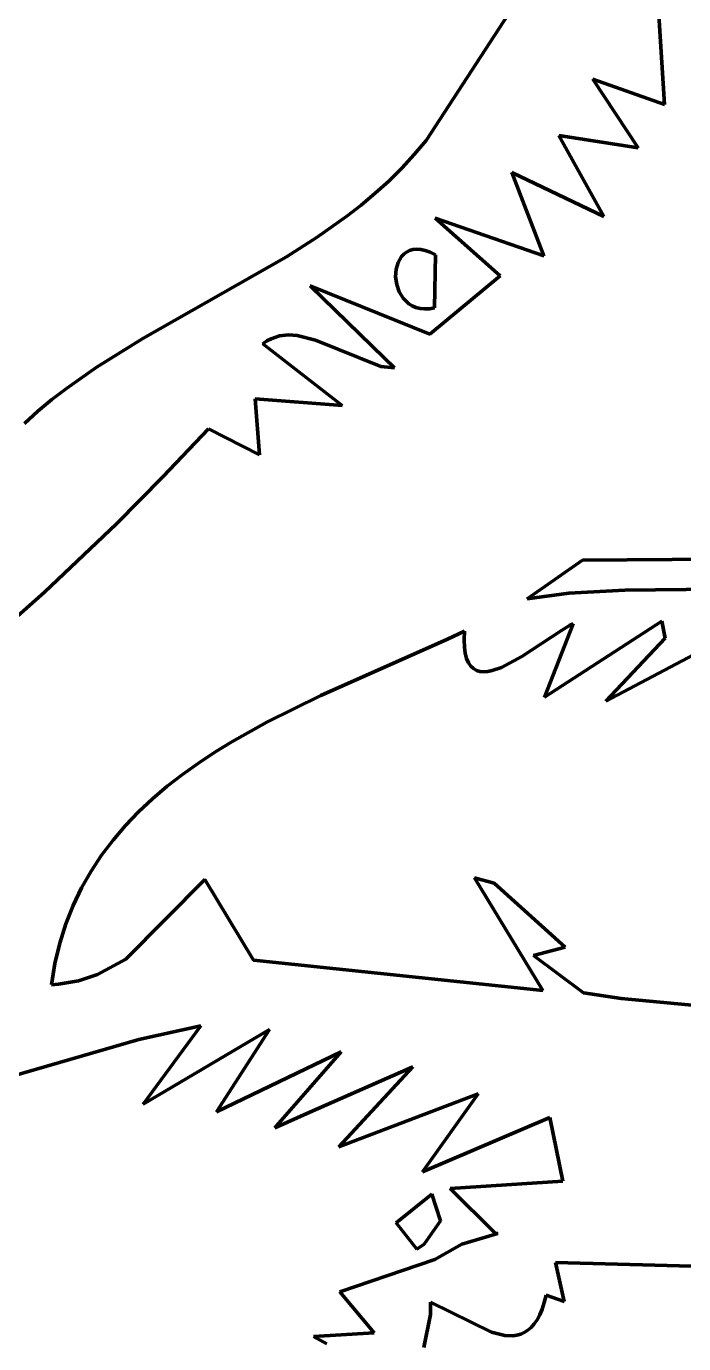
# Model space of a CAD drawing. Header units: millimetres. Extents: x 0 to 9.3, y 0 to 12.
# Drawn here: x 2.414 to 2.8, y 2.273 to 3.045 of the extents above; entities that cross this region are included whole.
import ezdxf

# ---------------------------------------------------------------- set-up
doc = ezdxf.new("R2010")
doc.units = ezdxf.units.MM
doc.layers.add('color#000000ff', color=7, linetype='CONTINUOUS', lineweight=100)
doc.layers.add('color#ffffffff', color=7, linetype='CONTINUOUS', lineweight=100)

msp = doc.modelspace()

# ---------------------------------------------------------------- linework, layer by layer
at = {"layer": 'color#000000ff'}
for p, q in [((2.72393, 3.09427), (2.6485, 2.97826)), ((2.78832, 2.99927), (2.78446, 3.06109)), ((2.77281, 2.9738), (2.74628, 3.0141)), ((2.74628, 3.0141), (2.78832, 2.99927)), ((2.6485, 2.97826), (2.64148, 2.96991)), ((2.75265, 2.93366), (2.72626, 2.98107)), ((2.72626, 2.98107), (2.77281, 2.9738)), ((2.64148, 2.96991), (2.63413, 2.96197)), ((2.63413, 2.96197), (2.62649, 2.95441)), ((2.71762, 2.91049), (2.69868, 2.95944)), ((2.69868, 2.95944), (2.75265, 2.93366)), ((2.62649, 2.95441), (2.61857, 2.94722)), ((2.61857, 2.94722), (2.6104, 2.94035)), ((2.6104, 2.94035), (2.602, 2.93379)), ((2.602, 2.93379), (2.58459, 2.92143)), ((2.69182, 2.89879), (2.6537, 2.9327)), ((2.6537, 2.9327), (2.71762, 2.91049)), ((2.58459, 2.92143), (2.56653, 2.90991)), ((2.63532, 2.91161), (2.63688, 2.91278)), ((2.63688, 2.91278), (2.63866, 2.91367)), ((2.63866, 2.91367), (2.64065, 2.91423)), ((2.64065, 2.91423), (2.64287, 2.91445)), ((2.64287, 2.91445), (2.6453, 2.91429)), ((2.6453, 2.91429), (2.64796, 2.91371)), ((2.64796, 2.91371), (2.65083, 2.91267)), ((2.65083, 2.91267), (2.65392, 2.91116)), ((2.56653, 2.90991), (2.48215, 2.86208)), ((2.63082, 2.90267), (2.63196, 2.90673)), ((2.63196, 2.90673), (2.63398, 2.91019)), ((2.63398, 2.91019), (2.63532, 2.91161)), ((2.65392, 2.91116), (2.65347, 2.88007)), ((2.63056, 2.89826), (2.63082, 2.90267)), ((2.63118, 2.89378), (2.63056, 2.89826)), ((2.65071, 2.86467), (2.69182, 2.89879)), ((2.62407, 2.85057), (2.5805, 2.89296)), ((2.5805, 2.89296), (2.65071, 2.86467)), ((2.63269, 2.88948), (2.63118, 2.89378)), ((2.63508, 2.88564), (2.63269, 2.88948)), ((2.63835, 2.88251), (2.63508, 2.88564)), ((2.64031, 2.88129), (2.63835, 2.88251)), ((2.6425, 2.88036), (2.64031, 2.88129)), ((2.64491, 2.87974), (2.6425, 2.88036)), ((2.64754, 2.87946), (2.64491, 2.87974)), ((2.6504, 2.87956), (2.64754, 2.87946)), ((2.65347, 2.88007), (2.6504, 2.87956)), ((2.48215, 2.86208), (2.45482, 2.84509)), ((2.55255, 2.85904), (2.55498, 2.86068)), ((2.59916, 2.82274), (2.55255, 2.85904)), ((2.55498, 2.86068), (2.55745, 2.86199)), ((2.55745, 2.86199), (2.56248, 2.86367)), ((2.56248, 2.86367), (2.56763, 2.86426)), ((2.56763, 2.86426), (2.57288, 2.86392)), ((2.57288, 2.86392), (2.5836, 2.86108)), ((2.5836, 2.86108), (2.62184, 2.84573)), ((2.62981, 2.84498), (2.62407, 2.85057)), ((2.45482, 2.84509), (2.43735, 2.83278)), ((2.62184, 2.84573), (2.62981, 2.84498)), ((2.43735, 2.83278), (2.42891, 2.82624)), ((2.4207, 2.81941), (2.41273, 2.81225)), ((2.42891, 2.82624), (2.4207, 2.81941)), ((2.55068, 2.79387), (2.54818, 2.82677)), ((2.54818, 2.82677), (2.59916, 2.82274)), ((2.49405, 2.78097), (2.52076, 2.80913)), ((2.52076, 2.80913), (2.55068, 2.79387)), ((2.46669, 2.75347), (2.49405, 2.78097)), ((2.4245, 2.71342), (2.46669, 2.75347)), ((2.74031, 2.73204), (2.70773, 2.70948)), ((2.9096, 2.7336), (2.74031, 2.73204)), ((2.38101, 2.67479), (2.4245, 2.71342)), ((2.70773, 2.70948), (2.73218, 2.71271)), ((2.73218, 2.71271), (2.76503, 2.71453)), ((2.76503, 2.71453), (2.88032, 2.71584)), ((2.78685, 2.69629), (2.71787, 2.65184)), ((2.78883, 2.68644), (2.78685, 2.69629)), ((2.67108, 2.69045), (2.66101, 2.68583)), ((2.67086, 2.68549), (2.67108, 2.69045)), ((2.72792, 2.6909), (2.70467, 2.67557)), ((2.71787, 2.65184), (2.73477, 2.69487)), ((2.73266, 2.69376), (2.72792, 2.6909)), ((2.73477, 2.69487), (2.73266, 2.69376)), ((2.83516, 2.6924), (2.75387, 2.64938)), ((2.66101, 2.68583), (2.58675, 2.65284)), ((2.67098, 2.6812), (2.67086, 2.68549)), ((2.67144, 2.67754), (2.67098, 2.6812)), ((2.75387, 2.64938), (2.78883, 2.68644)), ((2.67221, 2.67447), (2.67144, 2.67754)), ((2.67327, 2.67197), (2.67221, 2.67447)), ((2.70467, 2.67557), (2.69273, 2.66928)), ((2.67461, 2.66999), (2.67327, 2.67197)), ((2.6762, 2.66851), (2.67461, 2.66999)), ((2.67802, 2.66749), (2.6762, 2.66851)), ((2.68006, 2.66691), (2.67802, 2.66749)), ((2.68229, 2.66672), (2.68006, 2.66691)), ((2.68469, 2.6669), (2.68229, 2.66672)), ((2.68724, 2.6674), (2.68469, 2.6669)), ((2.69273, 2.66928), (2.68724, 2.6674)), ((2.58675, 2.65284), (2.55492, 2.6371)), ((2.55492, 2.6371), (2.53444, 2.62563)), ((2.52453, 2.61953), (2.51488, 2.61317)), ((2.53444, 2.62563), (2.52453, 2.61953)), ((2.51488, 2.61317), (2.50555, 2.60651)), ((2.50555, 2.60651), (2.49655, 2.59953)), ((2.49655, 2.59953), (2.48793, 2.59222)), ((2.48793, 2.59222), (2.47973, 2.58455)), ((2.47973, 2.58455), (2.47198, 2.5765)), ((2.47198, 2.5765), (2.46472, 2.56804)), ((2.46472, 2.56804), (2.45799, 2.55916)), ((2.45799, 2.55916), (2.45181, 2.54983)), ((2.45181, 2.54983), (2.44624, 2.54002)), ((2.47225, 2.49826), (2.51857, 2.54494)), ((2.51857, 2.54494), (2.54721, 2.49768)), ((2.71702, 2.47981), (2.67676, 2.54589)), ((2.67676, 2.54589), (2.68848, 2.54276)), ((2.68848, 2.54276), (2.72998, 2.50515)), ((2.44624, 2.54002), (2.4413, 2.52973)), ((2.4413, 2.52973), (2.43703, 2.51892)), ((2.43703, 2.51892), (2.43346, 2.50757)), ((2.43346, 2.50757), (2.43065, 2.49566)), ((2.72998, 2.50515), (2.71157, 2.50041)), ((2.43065, 2.49566), (2.42861, 2.48317)), ((2.45555, 2.48917), (2.47225, 2.49826)), ((2.54721, 2.49768), (2.71702, 2.47981)), ((2.71157, 2.50041), (2.74087, 2.47837)), ((2.44456, 2.48552), (2.45555, 2.48917)), ((2.42861, 2.48317), (2.43275, 2.48346)), ((2.43275, 2.48346), (2.44456, 2.48552)), ((2.74087, 2.47837), (2.76293, 2.4752)), ((2.76293, 2.4752), (2.85172, 2.46666)), ((2.51623, 2.45914), (2.47988, 2.45099)), ((2.48247, 2.41316), (2.51623, 2.45914)), ((2.55651, 2.45698), (2.48247, 2.41316)), ((2.5255, 2.40861), (2.55651, 2.45698)), ((2.47988, 2.45099), (2.3989, 2.42771)), ((2.5986, 2.44389), (2.5255, 2.40861)), ((2.56064, 2.40052), (2.5986, 2.44389)), ((2.63858, 2.43415), (2.58017, 2.4084)), ((2.59965, 2.39073), (2.64074, 2.43511)), ((2.64074, 2.43511), (2.63858, 2.43415)), ((2.67892, 2.4192), (2.59725, 2.38814)), ((2.64633, 2.37344), (2.67892, 2.4192)), ((2.58017, 2.4084), (2.5596, 2.39933)), ((2.72102, 2.40526), (2.64633, 2.37344)), ((2.72874, 2.36811), (2.72102, 2.40526)), ((2.5596, 2.39933), (2.56064, 2.40052)), ((2.59725, 2.38814), (2.59965, 2.39073)), ((2.6626, 2.36368), (2.72874, 2.36811)), ((2.68901, 2.3376), (2.6626, 2.36368)), ((2.63092, 2.34357), (2.65175, 2.36041)), ((2.65175, 2.36041), (2.65687, 2.34479)), ((2.643, 2.32825), (2.63092, 2.34357)), ((2.65687, 2.34479), (2.64729, 2.33113)), ((2.66947, 2.33107), (2.69057, 2.33728)), ((2.69057, 2.33728), (2.68901, 2.3376)), ((2.64729, 2.33113), (2.643, 2.32825)), ((2.65348, 2.32204), (2.66947, 2.33107)), ((2.59786, 2.30318), (2.65348, 2.32204)), ((2.85483, 2.31694), (2.72433, 2.3203)), ((2.72433, 2.3203), (2.72953, 2.29756)), ((2.61796, 2.27903), (2.59786, 2.30318)), ((2.65109, 2.29714), (2.65096, 2.28987)), ((2.68681, 2.27941), (2.65109, 2.29714)), ((2.7178, 2.29687), (2.71652, 2.29303)), ((2.71894, 2.30121), (2.7178, 2.29687)), ((2.72953, 2.29756), (2.71894, 2.30121)), ((2.65096, 2.28987), (2.64716, 2.27048)), ((2.71353, 2.28677), (2.71184, 2.2843)), ((2.7151, 2.28967), (2.71353, 2.28677)), ((2.71652, 2.29303), (2.7151, 2.28967)), ((2.58228, 2.27705), (2.61796, 2.27903)), ((2.69456, 2.2775), (2.68681, 2.27941)), ((2.70608, 2.27928), (2.70395, 2.27832)), ((2.70811, 2.28058), (2.70608, 2.27928)), ((2.71003, 2.28225), (2.70811, 2.28058)), ((2.71184, 2.2843), (2.71003, 2.28225)), ((2.59017, 2.27262), (2.58228, 2.27705)), ((2.69941, 2.27736), (2.69456, 2.2775)), ((2.70172, 2.27769), (2.69941, 2.27736)), ((2.70395, 2.27832), (2.70172, 2.27769))]:
    msp.add_line(p, q, dxfattribs=at)
at = {"layer": 'color#ffffffff'}
for p, q in [((2.6485, 2.97826), (2.72393, 3.09427)), ((2.78446, 3.06109), (2.78832, 2.99927)), ((2.78832, 2.99927), (2.74628, 3.0141)), ((2.74628, 3.0141), (2.77281, 2.9738)), ((2.64148, 2.96991), (2.6485, 2.97826)), ((2.77281, 2.9738), (2.72626, 2.98107)), ((2.72626, 2.98107), (2.75265, 2.93366)), ((2.63413, 2.96197), (2.64148, 2.96991)), ((2.62649, 2.95441), (2.63413, 2.96197)), ((2.75265, 2.93366), (2.69868, 2.95944)), ((2.69868, 2.95944), (2.71762, 2.91049)), ((2.61857, 2.94722), (2.62649, 2.95441)), ((2.6104, 2.94035), (2.61857, 2.94722)), ((2.602, 2.93379), (2.6104, 2.94035)), ((2.58459, 2.92143), (2.602, 2.93379)), ((2.71762, 2.91049), (2.6537, 2.9327)), ((2.6537, 2.9327), (2.69182, 2.89879)), ((2.56653, 2.90991), (2.58459, 2.92143)), ((2.63688, 2.91278), (2.63532, 2.91161)), ((2.63866, 2.91367), (2.63688, 2.91278)), ((2.64065, 2.91423), (2.63866, 2.91367)), ((2.64287, 2.91445), (2.64065, 2.91423)), ((2.6453, 2.91429), (2.64287, 2.91445)), ((2.64796, 2.91371), (2.6453, 2.91429)), ((2.65083, 2.91267), (2.64796, 2.91371)), ((2.65392, 2.91116), (2.65083, 2.91267)), ((2.48215, 2.86208), (2.56653, 2.90991)), ((2.63196, 2.90673), (2.63082, 2.90267)), ((2.63398, 2.91019), (2.63196, 2.90673)), ((2.63532, 2.91161), (2.63398, 2.91019)), ((2.65347, 2.88007), (2.65392, 2.91116)), ((2.63082, 2.90267), (2.63056, 2.89826)), ((2.63056, 2.89826), (2.63118, 2.89378)), ((2.69182, 2.89879), (2.65071, 2.86467)), ((2.65071, 2.86467), (2.5805, 2.89296)), ((2.5805, 2.89296), (2.62407, 2.85057)), ((2.63118, 2.89378), (2.63269, 2.88948)), ((2.63269, 2.88948), (2.63508, 2.88564)), ((2.63508, 2.88564), (2.63835, 2.88251)), ((2.63835, 2.88251), (2.64031, 2.88129)), ((2.64031, 2.88129), (2.6425, 2.88036)), ((2.6425, 2.88036), (2.64491, 2.87974)), ((2.64491, 2.87974), (2.64754, 2.87946)), ((2.64754, 2.87946), (2.6504, 2.87956)), ((2.6504, 2.87956), (2.65347, 2.88007)), ((2.45482, 2.84509), (2.48215, 2.86208)), ((2.55498, 2.86068), (2.55255, 2.85904)), ((2.55255, 2.85904), (2.59916, 2.82274)), ((2.55745, 2.86199), (2.55498, 2.86068)), ((2.56248, 2.86367), (2.55745, 2.86199)), ((2.56763, 2.86426), (2.56248, 2.86367)), ((2.57288, 2.86392), (2.56763, 2.86426)), ((2.5836, 2.86108), (2.57288, 2.86392)), ((2.62184, 2.84573), (2.5836, 2.86108)), ((2.62407, 2.85057), (2.62981, 2.84498)), ((2.43735, 2.83278), (2.45482, 2.84509)), ((2.62981, 2.84498), (2.62184, 2.84573)), ((2.42891, 2.82624), (2.43735, 2.83278)), ((2.41273, 2.81225), (2.4207, 2.81941)), ((2.4207, 2.81941), (2.42891, 2.82624)), ((2.59916, 2.82274), (2.54818, 2.82677)), ((2.54818, 2.82677), (2.55068, 2.79387)), ((2.52076, 2.80913), (2.49405, 2.78097)), ((2.55068, 2.79387), (2.52076, 2.80913)), ((2.49405, 2.78097), (2.46669, 2.75347)), ((2.46669, 2.75347), (2.4245, 2.71342)), ((2.70773, 2.70948), (2.74031, 2.73204)), ((2.74031, 2.73204), (2.9096, 2.7336)), ((2.4245, 2.71342), (2.38101, 2.67479)), ((2.73218, 2.71271), (2.70773, 2.70948)), ((2.76503, 2.71453), (2.73218, 2.71271)), ((2.88032, 2.71584), (2.76503, 2.71453)), ((2.71787, 2.65184), (2.78685, 2.69629)), ((2.78685, 2.69629), (2.78883, 2.68644)), ((2.66101, 2.68583), (2.67108, 2.69045)), ((2.67108, 2.69045), (2.67086, 2.68549)), ((2.70467, 2.67557), (2.72792, 2.6909)), ((2.73477, 2.69487), (2.71787, 2.65184)), ((2.72792, 2.6909), (2.73266, 2.69376)), ((2.73266, 2.69376), (2.73477, 2.69487)), ((2.75387, 2.64938), (2.83516, 2.6924)), ((2.58675, 2.65284), (2.66101, 2.68583)), ((2.67086, 2.68549), (2.67098, 2.6812)), ((2.67098, 2.6812), (2.67144, 2.67754)), ((2.78883, 2.68644), (2.75387, 2.64938)), ((2.67144, 2.67754), (2.67221, 2.67447)), ((2.67221, 2.67447), (2.67327, 2.67197)), ((2.69273, 2.66928), (2.70467, 2.67557)), ((2.67327, 2.67197), (2.67461, 2.66999)), ((2.67461, 2.66999), (2.6762, 2.66851)), ((2.6762, 2.66851), (2.67802, 2.66749)), ((2.67802, 2.66749), (2.68006, 2.66691)), ((2.68006, 2.66691), (2.68229, 2.66672)), ((2.68229, 2.66672), (2.68469, 2.6669)), ((2.68469, 2.6669), (2.68724, 2.6674)), ((2.68724, 2.6674), (2.69273, 2.66928)), ((2.55492, 2.6371), (2.58675, 2.65284)), ((2.53444, 2.62563), (2.55492, 2.6371)), ((2.51488, 2.61317), (2.52453, 2.61953)), ((2.52453, 2.61953), (2.53444, 2.62563)), ((2.50555, 2.60651), (2.51488, 2.61317)), ((2.49655, 2.59953), (2.50555, 2.60651)), ((2.48793, 2.59222), (2.49655, 2.59953)), ((2.47973, 2.58455), (2.48793, 2.59222)), ((2.47198, 2.5765), (2.47973, 2.58455)), ((2.46472, 2.56804), (2.47198, 2.5765)), ((2.45799, 2.55916), (2.46472, 2.56804)), ((2.45181, 2.54983), (2.45799, 2.55916)), ((2.44624, 2.54002), (2.45181, 2.54983)), ((2.51857, 2.54494), (2.47225, 2.49826)), ((2.54721, 2.49768), (2.51857, 2.54494)), ((2.68848, 2.54276), (2.67676, 2.54589)), ((2.67676, 2.54589), (2.71702, 2.47981)), ((2.72998, 2.50515), (2.68848, 2.54276)), ((2.4413, 2.52973), (2.44624, 2.54002)), ((2.43703, 2.51892), (2.4413, 2.52973)), ((2.43346, 2.50757), (2.43703, 2.51892)), ((2.43065, 2.49566), (2.43346, 2.50757)), ((2.71157, 2.50041), (2.72998, 2.50515)), ((2.42861, 2.48317), (2.43065, 2.49566)), ((2.47225, 2.49826), (2.45555, 2.48917)), ((2.71702, 2.47981), (2.54721, 2.49768)), ((2.74087, 2.47837), (2.71157, 2.50041)), ((2.45555, 2.48917), (2.44456, 2.48552)), ((2.43275, 2.48346), (2.42861, 2.48317)), ((2.44456, 2.48552), (2.43275, 2.48346)), ((2.76293, 2.4752), (2.74087, 2.47837)), ((2.85172, 2.46666), (2.76293, 2.4752)), ((2.47988, 2.45099), (2.51623, 2.45914)), ((2.51623, 2.45914), (2.48247, 2.41316)), ((2.48247, 2.41316), (2.55651, 2.45698)), ((2.55651, 2.45698), (2.5255, 2.40861)), ((2.3989, 2.42771), (2.47988, 2.45099)), ((2.5255, 2.40861), (2.5986, 2.44389)), ((2.5986, 2.44389), (2.56064, 2.40052)), ((2.58017, 2.4084), (2.63858, 2.43415)), ((2.64074, 2.43511), (2.59965, 2.39073)), ((2.63858, 2.43415), (2.64074, 2.43511)), ((2.59725, 2.38814), (2.67892, 2.4192)), ((2.67892, 2.4192), (2.64633, 2.37344)), ((2.5596, 2.39933), (2.58017, 2.4084)), ((2.64633, 2.37344), (2.72102, 2.40526)), ((2.72102, 2.40526), (2.72874, 2.36811)), ((2.56064, 2.40052), (2.5596, 2.39933)), ((2.59965, 2.39073), (2.59725, 2.38814)), ((2.72874, 2.36811), (2.6626, 2.36368)), ((2.6626, 2.36368), (2.68901, 2.3376)), ((2.65175, 2.36041), (2.63092, 2.34357)), ((2.65687, 2.34479), (2.65175, 2.36041)), ((2.63092, 2.34357), (2.643, 2.32825)), ((2.64729, 2.33113), (2.65687, 2.34479)), ((2.69057, 2.33728), (2.66947, 2.33107)), ((2.68901, 2.3376), (2.69057, 2.33728)), ((2.643, 2.32825), (2.64729, 2.33113)), ((2.66947, 2.33107), (2.65348, 2.32204)), ((2.65348, 2.32204), (2.59786, 2.30318)), ((2.72953, 2.29756), (2.72433, 2.3203)), ((2.72433, 2.3203), (2.85483, 2.31694)), ((2.59786, 2.30318), (2.61796, 2.27903)), ((2.65096, 2.28987), (2.65109, 2.29714)), ((2.65109, 2.29714), (2.68681, 2.27941)), ((2.71652, 2.29303), (2.7178, 2.29687)), ((2.7178, 2.29687), (2.71894, 2.30121)), ((2.71894, 2.30121), (2.72953, 2.29756)), ((2.64716, 2.27048), (2.65096, 2.28987)), ((2.71184, 2.2843), (2.71353, 2.28677)), ((2.71353, 2.28677), (2.7151, 2.28967)), ((2.7151, 2.28967), (2.71652, 2.29303)), ((2.61796, 2.27903), (2.58228, 2.27705)), ((2.68681, 2.27941), (2.69456, 2.2775)), ((2.70395, 2.27832), (2.70608, 2.27928)), ((2.70608, 2.27928), (2.70811, 2.28058)), ((2.70811, 2.28058), (2.71003, 2.28225)), ((2.71003, 2.28225), (2.71184, 2.2843)), ((2.58228, 2.27705), (2.59017, 2.27262)), ((2.69456, 2.2775), (2.69941, 2.27736)), ((2.69941, 2.27736), (2.70172, 2.27769)), ((2.70172, 2.27769), (2.70395, 2.27832))]:
    msp.add_line(p, q, dxfattribs=at)

doc.saveas('drawing.dxf')
